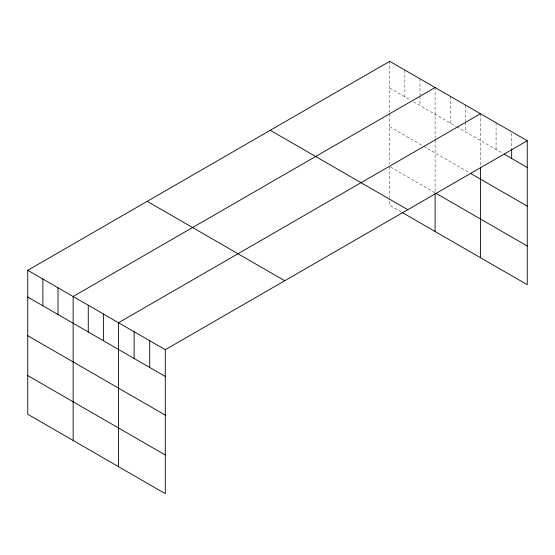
<?xml version="1.0" encoding="UTF-8"?>
<svg xmlns="http://www.w3.org/2000/svg" width="555" height="555" viewBox="0 0 555 555"><rect width="100%" height="100%" fill="white"/><g stroke="black" fill="none" stroke-linecap="round" stroke-linejoin="round"><path stroke-width="0.42" stroke-dasharray="2.77 2.08" d="M389.714 61.328L389.714 112.138M389.714 88.065L410.603 100.129M413.489 101.794L455.995 126.332M456.71 126.748L502.754 153.333M389.714 126.748L422.854 145.882M423.569 146.298L469.683 172.917M390.429 167.02L435.099 192.807M401.237 211.941L389.714 205.288L389.714 198.412M511.661 133.464L511.661 148.123M496.073 122.738L496.073 149.475M480.484 113.733L480.484 166.264M465.361 104.999L465.361 121.392M465.361 122.253L465.361 131.736M450.23 96.265L450.23 123.002M435.099 87.53L435.099 138.341M435.099 140.061L435.099 191.981M419.969 78.796L419.969 95.182M419.969 96.05L419.969 105.533M404.838 70.062L404.838 96.799M389.714 113.851L389.714 164.113M389.714 166.604L389.714 197.552"/><path stroke-width="0.83" d="M27.75 270.306L165.286 349.712L165.286 493.673L27.75 414.266L27.75 270.306L389.714 61.328L527.25 140.734L527.25 284.694L401.959 212.357M435.099 87.53L73.135 296.509L73.135 440.469M480.484 113.733L118.527 322.712L118.527 466.672M165.286 349.712L527.25 140.734M504.238 154.186L527.25 167.471M470.404 173.333L527.25 206.155M435.821 193.223L527.25 246.011M270.264 130.293L407.8 209.7M147.2 201.34L284.736 280.747M27.75 297.043L165.286 376.45M27.75 335.726L165.286 415.133M27.75 375.582L165.286 454.989M511.661 148.983L511.661 158.473M480.484 167.124L480.484 257.7M435.099 193.667L435.099 231.49M149.697 340.714L149.697 367.452M134.116 331.71L134.116 358.447M103.396 313.977L103.396 340.714M88.266 305.243L88.266 331.98M58.011 287.774L58.011 314.512M42.881 279.04L42.881 305.777"/></g></svg>
